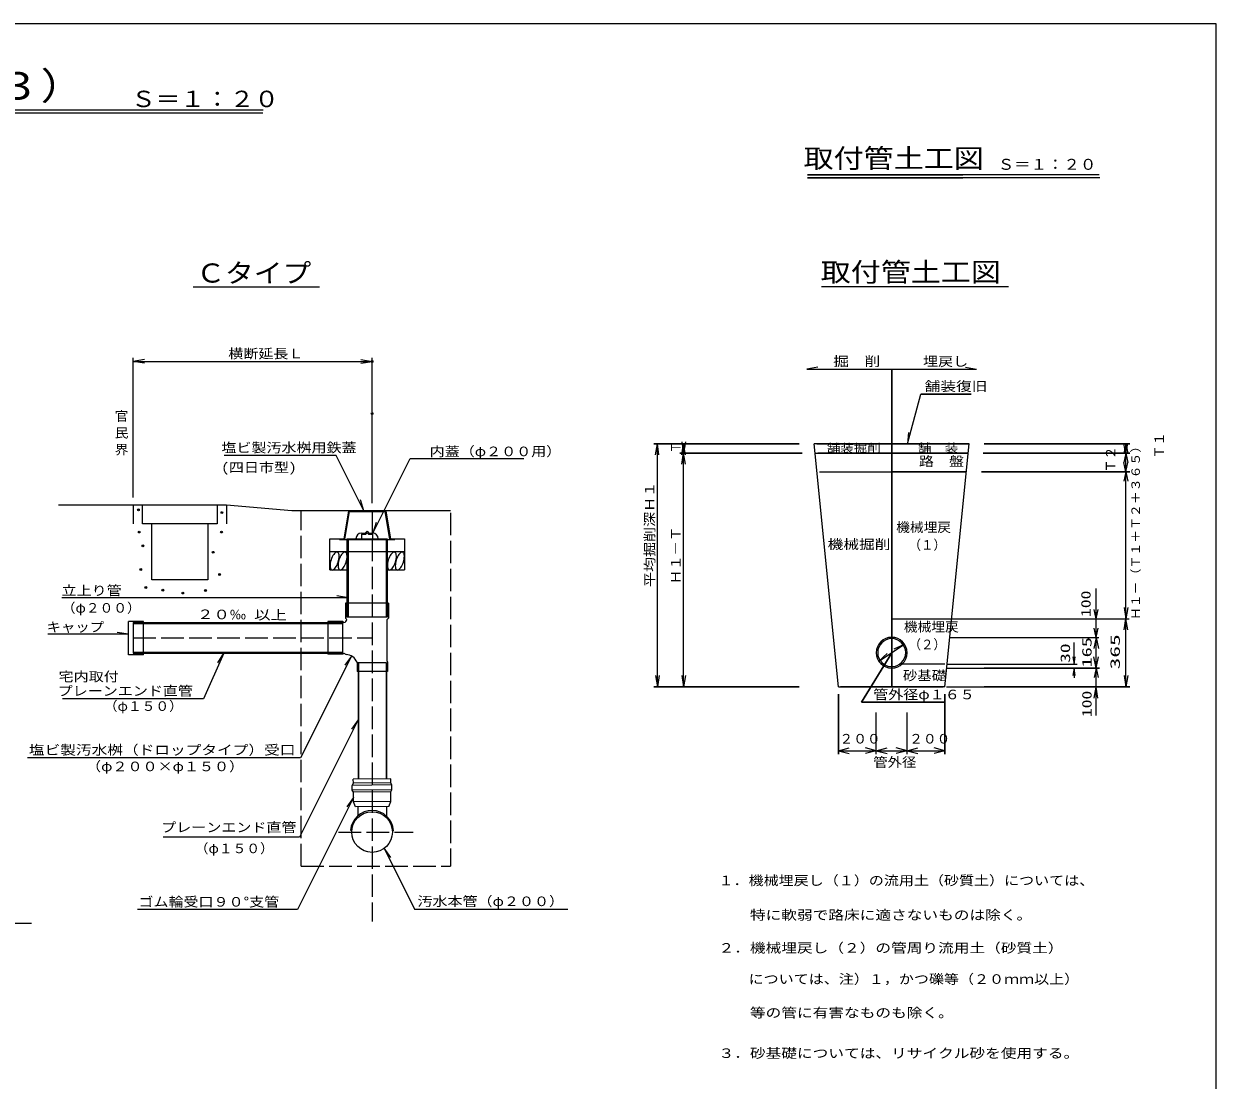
# Model space of a CAD drawing. Units: millimetres on the paper. Extents: x -390 to 406, y -282 to 282.
# Drawn here: x 86.1 to 405.5, y -1 to 282 of the extents above; entities that cross this region are included whole.
import ezdxf
from ezdxf.enums import TextEntityAlignment as Align

# ---------------------------------------------------------------- set-up
doc = ezdxf.new("R2010")
doc.units = ezdxf.units.MM
doc.header["$PDMODE"] = 32
doc.header["$PDSIZE"] = 0.5
doc.linetypes.add('DASHED', pattern=[7.5, 6, -1.5])
for name, color, linetype, lineweight in [('0-1__0-1_0', 7, 'Continuous', 18), ('0-2__0-2_レイヤ1', 7, 'Continuous', 18), ('0-3__0-3_レイヤ2', 7, 'Continuous', 18), ('0-4__0-4_レイヤ3', 7, 'Continuous', 18), ('0-5__0-5_レイヤ4', 7, 'Continuous', 18)]:
    doc.layers.add(name, color=color, linetype=linetype, lineweight=lineweight)
for name, color, linetype in [('0-7__0-7_レイヤ22', 7, 'Continuous'), ('0-8__0-9_レイヤ53', 7, 'Continuous'), ('0-9__0-A_レイヤ59', 7, 'Continuous'), ('0-A__0-B_レイヤ66', 7, 'Continuous'), ('0-C__0-D_レイヤ72', 7, 'Continuous'), ('0-D__0-E_レイヤ76', 7, 'Continuous'), ('0-E__0-F_レイヤ77', 7, 'Continuous'), ('0-F__1-1_レイヤ90', 7, 'Continuous'), ('1-1__1-3_レイヤ118', 7, 'Continuous'), ('1-5__1-7_レイヤ153', 7, 'Continuous'), ('1-7__1-9_レイヤ190', 7, 'Continuous'), ('1-9__1-C_レイヤ200', 7, 'Continuous'), ('1-A__1-D_レイヤ202', 7, 'Continuous')]:
    doc.layers.add(name, color=color, linetype=linetype)
doc.styles.add('ＭＳ ゴシック', font='')
doc.styles.get('ＭＳ ゴシック').set_extended_font_data('MS Gothic')

msp = doc.modelspace()

# ---------------------------------------------------------------- linework, layer by layer
at = {"layer": '0-2__0-2_レイヤ1'}
for p, q in [((-124.846, 258.94), (150.185, 258.94)), ((-124.846, 258.14), (150.128, 258.14)), ((296.019, 241.554), (337.602, 241.554)), ((374.137, 241.554), (296.019, 241.554)), ((296.019, 240.754), (337.602, 240.754)), ((374.334, 240.754), (296.019, 240.754)), ((349.867, 211.554), (299.826, 211.554)), ((298.835, 189.991), (295.835, 189.491)), ((295.835, 189.491), (341.335, 189.491)), ((318.585, 189.491), (318.585, 104.367)), ((338.335, 189.991), (341.335, 189.491)), ((255.335, 166.491), (255.835, 169.491)), ((255.835, 104.367), (255.835, 169.491)), ((256.243, 166.477), (255.835, 169.491)), ((262.335, 169.991), (262.835, 166.991)), ((262.335, 166.491), (262.835, 169.491)), ((263.335, 169.991), (262.835, 166.991)), ((262.835, 161.991), (262.835, 169.491)), ((263.335, 166.491), (262.835, 169.491)), ((304.335, 104.367), (297.822, 169.491)), ((332.835, 104.367), (339.347, 169.491)), ((381.335, 166.991), (380.803, 169.491)), ((381.335, 169.491), (380.803, 166.991)), ((381.335, 166.991), (381.866, 169.491)), ((381.335, 169.491), (381.866, 166.991)), ((262.335, 163.991), (262.835, 166.991)), ((263.335, 163.991), (262.835, 166.991)), ((381.335, 166.991), (380.803, 164.491)), ((381.335, 166.991), (381.866, 164.491)), ((381.335, 161.991), (380.803, 164.491)), ((381.335, 161.991), (381.866, 164.491)), ((262.835, 104.367), (262.835, 161.991)), ((299.244, 161.991), (318.585, 161.991)), ((381.335, 161.991), (380.803, 159.491)), ((381.335, 110.417), (381.335, 161.991)), ((381.335, 161.991), (381.866, 159.491)), ((168.06, 135.663), (172.66, 135.663)), ((183.46, 135.663), (188.06, 135.663)), ((373.335, 113.992), (373.335, 130.713)), ((373.335, 122.617), (372.803, 125.117)), ((373.335, 122.617), (373.866, 125.117)), ((380.835, 125.617), (381.335, 122.617)), ((381.835, 125.617), (381.335, 122.617)), ((318.673, 122.617), (334.748, 122.617)), ((334.748, 122.617), (382.208, 122.617)), ((380.835, 119.617), (381.335, 122.617)), ((381.835, 119.617), (381.335, 122.617)), ((373.335, 117.617), (372.803, 120.117)), ((373.335, 117.617), (373.866, 120.117)), ((315.155, 111.2), (321.992, 115.817)), ((319.226, 114.553), (321.992, 115.817)), ((334.265, 117.617), (374.108, 117.617)), ((367.426, 110.417), (367.426, 116.222)), ((373.335, 117.617), (373.972, 114.617)), ((317.361, 113.294), (315.155, 111.2)), ((373.335, 109.367), (372.697, 112.367)), ((373.335, 109.367), (373.972, 112.367)), ((332.82, 110.417), (321.334, 110.417)), ((333.235, 109.367), (374.235, 109.367)), ((333.586, 110.417), (368.294, 110.417)), ((367.426, 109.367), (367.426, 106.728)), ((373.335, 109.367), (372.803, 106.867)), ((373.335, 96.633), (373.335, 109.367)), ((373.335, 109.367), (373.866, 106.867)), ((381.335, 104.367), (381.335, 110.417)), ((255.335, 107.367), (255.835, 104.367)), ((256.335, 107.367), (255.835, 104.367)), ((262.335, 107.367), (262.835, 104.367)), ((263.335, 107.367), (262.835, 104.367)), ((380.835, 107.367), (381.335, 104.367)), ((381.835, 107.367), (381.335, 104.367)), ((304.335, 102.367), (304.335, 86.302)), ((304.335, 86.302), (304.335, 102.367)), ((332.835, 102.367), (332.835, 86.302)), ((332.835, 86.302), (332.835, 102.367)), ((333.235, 104.367), (374.235, 104.367)), ((372.847, 101.31), (373.354, 104.308)), ((373.847, 101.307), (373.354, 104.308)), ((314.46, 86.302), (314.46, 97.467)), ((322.71, 86.302), (322.71, 97.467)), ((304.335, 87.235), (307.233, 88.012)), ((304.335, 87.235), (314.46, 87.235)), ((304.335, 87.235), (307.233, 86.459)), ((314.46, 87.235), (311.562, 88.012)), ((314.46, 87.235), (311.562, 86.459)), ((314.46, 87.235), (317.358, 88.012)), ((314.46, 87.235), (322.71, 87.235)), ((314.46, 87.235), (317.358, 86.459)), ((322.71, 87.235), (319.812, 88.012)), ((322.71, 87.235), (319.812, 86.459)), ((322.71, 87.235), (325.608, 88.012)), ((322.71, 87.235), (332.835, 87.235)), ((322.71, 87.235), (325.608, 86.459)), ((332.835, 87.235), (329.937, 88.012)), ((332.835, 87.235), (329.937, 86.459))]:
    msp.add_line(p, q, dxfattribs=at)
for points in [[(323.095, 172.518), (322.801, 169.491), (326.371, 182.804)], [(326.371, 182.804), (339.871, 182.804), (326.371, 182.804)], [(293.835, 169.491), (254.835, 169.491), (293.835, 169.491)], [(298.517, 169.491), (318.585, 169.491), (297.822, 169.491)], [(339.347, 169.491), (318.585, 169.491), (339.347, 169.491)], [(343.335, 169.491), (382.335, 169.491), (343.335, 169.491)], [(381.335, 161.991), (381.335, 166.991), (381.335, 169.491)], [(294.562, 166.991), (261.835, 166.991), (294.562, 166.991)], [(298.072, 166.991), (318.585, 166.991), (298.759, 166.991)], [(318.585, 166.991), (339.097, 166.991), (318.585, 166.991)], [(343.092, 166.991), (382.335, 166.991), (343.092, 166.991)], [(318.585, 161.991), (338.597, 161.991), (318.585, 161.991)], [(342.607, 161.991), (382.335, 161.991), (342.607, 161.991)], [(373.335, 109.367), (373.335, 117.617), (372.697, 114.617)], [(318.585, 113.492), (310.467, 100.229), (318.585, 113.492)], [(367.092, 112.417), (367.426, 110.417), (367.759, 112.417)], [(343.335, 109.367), (374.235, 109.367), (343.335, 109.367)], [(367.759, 107.367), (367.426, 109.367), (367.092, 107.367)], [(293.835, 104.367), (254.835, 104.367), (293.835, 104.367)], [(304.335, 104.367), (318.585, 104.367), (304.835, 104.367)], [(332.835, 104.367), (318.585, 104.367), (332.335, 104.367)], [(343.335, 104.367), (382.335, 104.367), (343.335, 104.367)], [(310.467, 100.229), (332.967, 100.229), (310.467, 100.229)]]:
    msp.add_lwpolyline(points, dxfattribs=at)
for centre, radius, start, end in [((318.585, 113.492), 4.125, 90, 270), ((318.585, 113.517), 3.75, 90, 270), ((318.585, 113.492), 4.125, 270, 90), ((318.585, 113.517), 3.75, 270, 90)]:
    msp.add_arc(centre, radius, start, end, dxfattribs=at)
at = {"layer": '0-3__0-3_レイヤ2'}
msp.add_lwpolyline([(-390.5, 282), (-390.5, -282), (405.5, -282), (405.5, 282)], close=True, dxfattribs=at)
at = {"layer": '0-4__0-4_レイヤ3'}
for p, q in [((131.425, 211.554), (165.323, 211.554)), ((115.435, 155.054), (115.435, 192.554)), ((118.435, 192.054), (115.435, 191.554)), ((176.385, 192.054), (179.385, 191.554)), ((179.385, 153.554), (179.385, 192.554)), ((118.435, 191.054), (115.435, 191.554)), ((115.435, 191.554), (179.385, 191.554)), ((176.385, 191.054), (179.385, 191.554)), ((318.585, 104.367), (318.585, 189.491)), ((169.775, 166.359), (139.741, 166.359)), ((177.178, 151.554), (169.775, 166.359)), ((177.178, 151.554), (176.283, 154.461)), ((110.435, 153.054), (95.435, 153.054)), ((115.435, 153.054), (110.435, 153.054)), ((115.435, 153.054), (115.435, 148.054)), ((137.935, 153.054), (115.435, 153.054)), ((117.935, 153.054), (115.435, 153.054)), ((117.935, 148.054), (117.935, 153.054)), ((137.935, 153.054), (137.935, 148.054)), ((140.435, 153.054), (137.935, 153.054)), ((140.435, 153.054), (140.435, 148.054)), ((157.935, 151.554), (140.435, 153.054)), ((200.435, 151.554), (157.935, 151.554)), ((173.06, 151.554), (171.81, 144.054)), ((173.276, 151.299), (172.026, 143.799)), ((173.06, 151.554), (183.06, 151.554)), ((173.276, 151.299), (182.844, 151.299)), ((182.844, 151.299), (184.094, 143.799)), ((183.06, 151.554), (184.31, 144.054)), ((120.435, 148.054), (117.935, 148.054)), ((135.435, 148.054), (120.435, 148.054)), ((120.435, 133.054), (120.435, 148.054)), ((135.435, 148.054), (135.435, 133.054)), ((137.935, 148.054), (135.435, 148.054)), ((180.45, 148.407), (179.556, 145.5)), ((168.06, 135.663), (168.06, 144.054)), ((168.06, 144.054), (171.81, 144.054)), ((172.66, 144.054), (183.46, 144.054)), ((172.66, 144.054), (172.66, 123.054)), ((172.985, 143.799), (172.985, 123.054)), ((176.56, 145.554), (177.56, 145.554)), ((176.56, 145.254), (176.56, 144.054)), ((176.56, 145.254), (177.685, 145.254)), ((177.56, 145.554), (178.06, 146.054)), ((177.685, 145.254), (178.06, 145.63)), ((178.06, 146.054), (178.56, 145.554)), ((178.06, 145.63), (178.436, 145.254)), ((178.436, 145.254), (179.56, 145.254)), ((178.56, 145.554), (179.56, 145.554)), ((179.544, 145.254), (179.544, 144.054)), ((183.135, 143.799), (183.135, 123.054)), ((183.46, 144.054), (183.46, 123.054)), ((184.31, 144.054), (188.06, 144.054)), ((185.46, 144.054), (185.46, 143.799)), ((188.06, 144.054), (188.06, 135.663)), ((173.06, 140.554), (168.06, 140.554)), ((183.06, 140.554), (173.06, 140.554)), ((188.06, 140.554), (183.06, 140.554)), ((135.435, 133.054), (120.435, 133.054)), ((172.985, 128.237), (96.296, 128.237)), ((172.985, 128.237), (169.985, 128.737)), ((172.31, 126.74), (172.31, 122.74)), ((183.81, 126.74), (172.31, 126.74)), ((183.81, 126.74), (183.81, 122.74)), ((114.185, 112.965), (114.185, 121.889)), ((118.185, 121.889), (114.185, 121.889)), ((115.435, 121.59), (171.56, 121.59)), ((115.435, 121.59), (115.435, 113.34)), ((118.185, 112.965), (118.185, 121.889)), ((167.56, 121.84), (167.56, 113.09)), ((171.56, 121.84), (167.56, 121.84)), ((171.56, 121.84), (171.86, 121.59)), ((171.56, 113.34), (171.56, 121.59)), ((172.31, 122.74), (172.66, 122.44)), ((183.46, 123.054), (172.66, 123.054)), ((183.81, 122.74), (183.46, 122.44)), ((183.46, 111.19), (183.46, 122.44)), ((114.14, 118.448), (92.507, 118.448)), ((114.14, 118.448), (111.14, 118.948)), ((115.435, 121.315), (171.56, 121.315)), ((118.185, 112.965), (114.185, 112.965)), ((115.435, 113.615), (171.56, 113.615)), ((115.435, 113.34), (171.56, 113.34)), ((139.728, 113.34), (134.259, 101.176)), ((138.042, 110.809), (139.728, 113.34)), ((173.875, 112.601), (160.257, 85.363)), ((171.56, 113.09), (167.56, 113.09)), ((173.875, 112.601), (172.086, 110.141)), ((175.385, 110.94), (175.385, 108.44)), ((183.285, 110.819), (175.635, 110.819)), ((175.635, 110.819), (175.635, 79.614)), ((175.785, 110.819), (175.785, 79.616)), ((183.135, 110.819), (183.135, 79.683)), ((183.285, 110.819), (183.285, 79.684)), ((183.46, 111.19), (183.535, 110.94)), ((183.535, 110.94), (183.535, 108.44)), ((183.535, 108.44), (175.385, 108.44)), ((134.259, 101.176), (96.429, 101.176)), ((175.635, 95.483), (159.94, 64.092)), ((175.635, 95.483), (173.846, 93.023)), ((160.257, 85.363), (87.128, 85.363)), ((174.082, 77.964), (174.379, 78.517)), ((184.707, 78.059), (174.082, 77.95)), ((174.095, 76.699), (174.082, 77.964)), ((174.403, 76.153), (174.095, 76.699)), ((184.726, 76.794), (174.103, 76.685)), ((184.394, 79.694), (174.368, 79.603)), ((174.379, 78.517), (174.368, 79.617)), ((184.405, 78.606), (174.371, 78.503)), ((184.405, 78.594), (184.394, 79.694)), ((184.43, 76.229), (184.726, 76.782)), ((174.418, 74.666), (159.418, 44.666)), ((174.418, 74.666), (172.63, 72.206)), ((184.436, 76.241), (174.403, 76.138)), ((174.43, 73.568), (174.403, 76.153)), ((184.456, 73.656), (174.436, 73.553)), ((175.635, 69.849), (175.635, 72.204)), ((183.285, 72.27), (183.285, 69.717)), ((159.94, 64.092), (123.43, 64.092)), ((173.629, 65.918), (173.958, 65.891)), ((185.15, 65.803), (184.82, 65.784)), ((184.437, 58.639), (182.648, 61.099)), ((159.418, 44.666), (116.543, 44.666)), ((47.867, 41.039), (88.172, 41.039))]:
    msp.add_line(p, q, dxfattribs=at)
at = {"layer": '0-4__0-4_レイヤ3', "linetype": 'DASHED'}
for p, q in [((160.435, 56.332), (160.435, 151.554)), ((179.385, 151.554), (179.385, 41.488)), ((200.435, 151.009), (200.435, 56.332)), ((115.435, 117.465), (179.385, 117.465)), ((170.435, 65.458), (190.435, 65.458)), ((160.435, 56.332), (200.435, 56.332))]:
    msp.add_line(p, q, dxfattribs=at)
at = {"layer": '0-4__0-4_レイヤ3'}
for points in [[(179.556, 145.5), (189.556, 165.5), (220.056, 165.5)], [(170.66, 144.054), (170.66, 143.799), (172.66, 143.799)], [(172.66, 143.799), (183.46, 143.799), (185.46, 143.799)], [(171.56, 113.09), (171.86, 113.34), (172.444, 113.03)], [(184.726, 76.782), (184.714, 78.047), (184.405, 78.594)], [(183.925, 72.276), (174.994, 72.198), (174.43, 73.568)], [(183.92, 72.264), (184.456, 73.644), (184.43, 76.229)], [(182.648, 61.099), (190.793, 44.81), (231.799, 44.81)]]:
    msp.add_lwpolyline(points, dxfattribs=at)
msp.add_circle((179.385, 65.458), 5.445, dxfattribs=at)
for centre, radius, start, end in [((176.56, 144.054), 1.5, 90, 179.99998), ((179.56, 144.054), 1.5, 0, 90), ((171.669, 122.572), 1, 281.02939, 352.44199), ((172.177, 109.54), 3.5, 23.57729, 85.63799), ((179.385, 65.458), 5.775, 3.43419, 175.43129)]:
    msp.add_arc(centre, radius, start, end, dxfattribs=at)
at = {"layer": '0-5__0-5_レイヤ4'}
for points in [[(170.108, 140.447), (169.931, 140.463), (169.736, 140.405), (169.53, 140.277), (169.319, 140.082), (169.109, 139.825), (168.907, 139.514), (168.718, 139.159), (168.549, 138.771), (168.404, 138.362), (168.288, 137.943), (168.205, 137.528), (168.157, 137.129), (168.145, 136.759), (168.17, 136.428), (168.232, 136.146), (168.327, 135.923), (168.454, 135.765), (168.608, 135.677), (168.785, 135.661), (168.98, 135.718), (169.185, 135.846), (169.397, 136.042), (169.607, 136.299), (169.809, 136.61), (169.998, 136.964), (170.167, 137.352), (170.312, 137.762), (170.428, 138.18), (170.511, 138.596), (170.559, 138.994), (170.571, 139.365), (170.546, 139.696), (170.484, 139.977), (170.389, 140.2), (170.262, 140.358)], [(172.233, 140.447), (172.056, 140.463), (171.861, 140.405), (171.655, 140.277), (171.444, 140.082), (171.234, 139.825), (171.032, 139.514), (170.843, 139.159), (170.674, 138.771), (170.529, 138.362), (170.413, 137.943), (170.33, 137.528), (170.282, 137.129), (170.27, 136.759), (170.295, 136.428), (170.356, 136.146), (170.452, 135.923), (170.579, 135.765), (170.733, 135.677), (170.91, 135.661), (171.104, 135.718), (171.31, 135.846), (171.522, 136.042), (171.732, 136.299), (171.934, 136.61), (172.123, 136.964), (172.292, 137.352), (172.437, 137.762), (172.553, 138.18), (172.636, 138.596), (172.684, 138.994), (172.696, 139.365), (172.671, 139.696), (172.609, 139.977), (172.514, 140.2), (172.387, 140.358)], [(185.45, 140.447), (185.273, 140.463), (185.079, 140.405), (184.873, 140.277), (184.662, 140.082), (184.452, 139.825), (184.249, 139.514), (184.061, 139.159), (183.891, 138.771), (183.747, 138.362), (183.631, 137.943), (183.548, 137.528), (183.499, 137.129), (183.488, 136.759), (183.513, 136.428), (183.574, 136.146), (183.67, 135.923), (183.796, 135.765), (183.951, 135.677), (184.128, 135.661), (184.322, 135.718), (184.528, 135.846), (184.739, 136.042), (184.949, 136.299), (185.152, 136.61), (185.34, 136.964), (185.51, 137.352), (185.654, 137.762), (185.77, 138.18), (185.853, 138.596), (185.902, 138.994), (185.913, 139.365), (185.888, 139.696), (185.827, 139.977), (185.731, 140.2), (185.605, 140.358)], [(187.575, 140.447), (187.398, 140.463), (187.204, 140.405), (186.998, 140.277), (186.787, 140.082), (186.577, 139.825), (186.374, 139.514), (186.186, 139.159), (186.016, 138.771), (185.871, 138.362), (185.756, 137.943), (185.673, 137.528), (185.624, 137.129), (185.613, 136.759), (185.638, 136.428), (185.699, 136.146), (185.794, 135.923), (185.921, 135.765), (186.075, 135.677), (186.253, 135.661), (186.447, 135.718), (186.653, 135.846), (186.864, 136.042), (187.074, 136.299), (187.277, 136.61), (187.465, 136.964), (187.635, 137.352), (187.779, 137.762), (187.895, 138.18), (187.978, 138.596), (188.027, 138.994), (188.038, 139.365), (188.013, 139.696), (187.952, 139.977), (187.856, 140.2), (187.73, 140.358)]]:
    msp.add_lwpolyline(points, close=True, dxfattribs=at)
at = {"layer": '0-7__0-7_レイヤ22'}
msp.add_point((118.787, 130.972), dxfattribs=at)
at = {"layer": '0-8__0-9_レイヤ53'}
msp.add_point((138.558, 134.462), dxfattribs=at)
at = {"layer": '0-9__0-A_レイヤ59'}
msp.add_point((136.827, 140.398), dxfattribs=at)
at = {"layer": '0-A__0-B_レイヤ66'}
for p in [(117.039, 145.84), (139.053, 145.84)]:
    msp.add_point(p, dxfattribs=at)
at = {"layer": '0-C__0-D_レイヤ72'}
msp.add_point((116.791, 151.776), dxfattribs=at)
at = {"layer": '0-D__0-E_レイヤ76'}
msp.add_point((123.344, 130.239), dxfattribs=at)
at = {"layer": '0-E__0-F_レイヤ77'}
msp.add_point((134.786, 130.15), dxfattribs=at)
at = {"layer": '0-F__1-1_レイヤ90'}
msp.add_point((179.385, 191.554), dxfattribs=at)
at = {"layer": '1-1__1-3_レイヤ118'}
msp.add_point((117.41, 135.822), dxfattribs=at)
at = {"layer": '1-5__1-7_レイヤ153'}
msp.add_point((179.385, 177.554), dxfattribs=at)
at = {"layer": '1-7__1-9_レイヤ190'}
msp.add_point((118.028, 142.13), dxfattribs=at)
at = {"layer": '1-9__1-C_レイヤ200'}
msp.add_point((139.177, 151.034), dxfattribs=at)
at = {"layer": '1-A__1-D_レイヤ202'}
msp.add_point((128.662, 129.497), dxfattribs=at)

# ---------------------------------------------------------------- texts
at = {"layer": '0-1__0-1_0', "style": 'ＭＳ ゴシック'}
for s, width, p in [('塩ビ製汚水桝用鉄蓋', 1.15, (139.025, 166.392)), ('(四日市型)', 1.15, (139.025, 161.088)), ('１．機械埋戻し（１）の流用土（砂質土）については、', 1.15, (272.211, 50.425)), ('\u3000\u3000特に軟弱で路床に適さないものは除く。', 1.2, (272.211, 41.173)), ('２．機械埋戻し（２）の管周り流用土（砂質土）', 1.2, (272.211, 32.354)), ('\u3000\u3000については、注）１，かつ礫等（２０ｍｍ以上）', 1.15, (272.211, 24.004)), ('\u3000\u3000等の管に有害なものも除く。', 1.2, (272.211, 14.991)), ('３．砂基礎については、リサイクル砂を使用する。', 1.2, (272.211, 4.137))]:
    msp.add_text(s, height=2.566, dxfattribs=dict(at, width=width)).set_placement(p, align=Align.BOTTOM_LEFT)
at = {"layer": '0-2__0-2_レイヤ1', "style": 'ＭＳ ゴシック'}
for s, height, width, p in [('φ１５０mm汚水取付管工標準図（１／３）', 7.331, 1.2, (-122.48, 259.518)), ('Ｓ＝１：２０', 4.399, 1.1, (114.835, 258.361)), ('取付管土工図', 5.132, 1.15, (294.972, 241.86)), ('Ｓ＝１：２０', 2.933, 1.1, (347.009, 242.009)), ('掘\u3000削', 2.566, 1.2, (302.915, 189.525)), ('埋戻し', 2.566, 1.15, (326.992, 189.525)), ('舗装復旧', 2.566, 1.2, (327.421, 182.838)), ('舗装掘削', 2.199, 1.2, (301.239, 166.556)), ('舗\u3000装', 2.199, 1.2, (325.639, 166.591)), ('路\u3000盤', 2.566, 1.15, (325.869, 162.747)), ('機械埋戻', 2.566, 1.05, (319.794, 145.057)), ('機械掘削', 2.566, 1.2, (301.43, 140.492)), ('（１）', 2.566, 0.95, (323.121, 140.344)), ('機械埋戻', 2.566, 1.05, (321.851, 118.385)), ('（２）', 2.566, 0.95, (323.121, 113.672)), ('砂基礎', 2.566, 1.1, (321.599, 105.341)), ('管外径φ１６５', 2.566, 1.15, (313.639, 100.262)), ('２００', 2.566, 1.05, (304.605, 88.399)), ('２００', 2.566, 1.05, (323.278, 88.399)), ('管外径', 2.566, 1.1, (313.639, 82.132))]:
    msp.add_text(s, height=height, dxfattribs=dict(at, width=width)).set_placement(p, align=Align.BOTTOM_LEFT)
for s, height, width, p in [('Ｔ', 2.566, 0.8, (262.801, 167.041)), ('Ｔ', 2.566, 0.8, (262.801, 167.041)), ('Ｈ１－（Ｔ１＋Ｔ２＋３６５）', 2.199, 1.15, (385.718, 122.255)), ('平均掘削深Ｈ１', 2.566, 1.15, (255.801, 131.101)), ('Ｈ１－Ｔ', 2.566, 1.1, (262.801, 131.851)), ('100', 2.566, 1.35, (372.644, 123.074)), ('30', 2.566, 1.5, (367.141, 110.758)), ('165', 2.566, 1.55, (372.901, 109.552)), ('365', 2.566, 1.8, (380.474, 109.016)), ('100', 2.566, 1.35, (372.901, 96.245))]:
    msp.add_text(s, height=height, rotation=90, dxfattribs=dict(at, width=width)).set_placement(p, align=Align.BOTTOM_LEFT)
for s, p in [('Ｔ１', (392.318, 165.541)), ('Ｔ２', (379.286, 161.791))]:
    msp.add_text(s, height=2.566, rotation=90, dxfattribs=at).set_placement(p, align=Align.BOTTOM_LEFT)
at = {"layer": '0-4__0-4_レイヤ3', "style": 'ＭＳ ゴシック'}
for s, height, width, p in [('Ｃタイプ', 5.132, 1.1, (132.303, 211.127)), ('取付管土工図', 5.132, 1.15, (299.559, 211.383)), ('横断延長Ｌ', 2.566, 1.15, (140.872, 191.587)), ('官', 2.566, 1.05, (110.456, 174.867)), ('民', 2.566, 1.05, (110.456, 170.372)), ('界', 2.566, 1.05, (110.456, 165.859)), ('内蓋（φ２００用）', 2.566, 1.15, (194.822, 165.388)), ('立上り管', 2.566, 1.15, (96.214, 128.119)), ('（φ２００）', 2.566, 1.05, (96.265, 123.461)), ('キャップ', 2.566, 1.1, (92.207, 118.33)), ('宅内取付', 2.566, 1.15, (95.428, 105.051)), ('プレーンエンド直管', 2.566, 1.15, (95.177, 101.21)), ('（φ１５０）', 2.566, 1.05, (107.541, 97.144)), ('塩ビ製汚水桝（ドロップタイプ）受口', 2.566, 1.2, (87.463, 85.397)), ('（φ２００×φ１５０）', 2.566, 1.15, (102.783, 80.985)), ('プレーンエンド直管', 2.566, 1.15, (122.917, 64.658)), ('（φ１５０）', 2.566, 1.05, (131.899, 59.014)), ('ゴム輪受口９０°支管', 2.566, 1.15, (116.8, 44.699)), ('汚水本管（φ２００）', 2.566, 1.15, (191.543, 44.843))]:
    msp.add_text(s, height=height, dxfattribs=dict(at, width=width)).set_placement(p, align=Align.BOTTOM_LEFT)
at = {"layer": '0-5__0-5_レイヤ4', "style": 'ＭＳ ゴシック', "width": 1.25}
msp.add_text('２０‰ 以上', height=2.566, rotation=359.5, dxfattribs=at).set_placement((132.52, 121.753), align=Align.BOTTOM_LEFT)

doc.saveas('drawing.dxf')
